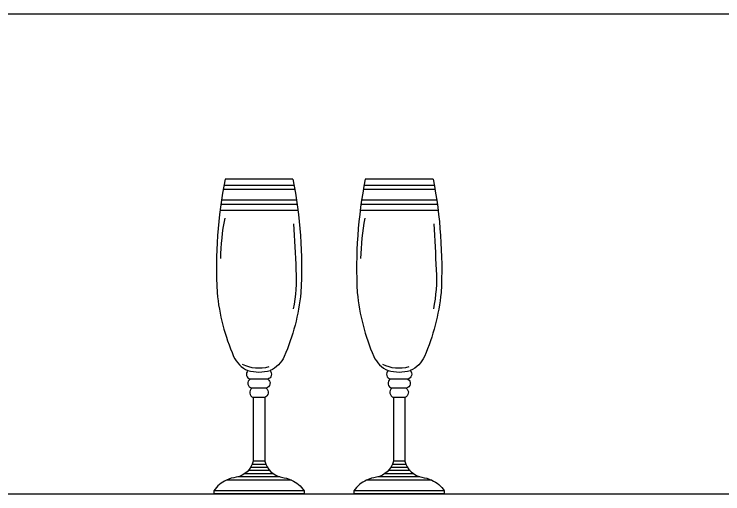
# Model space of a CAD drawing. Extents: x 363 to 3402, y 2599 to 6452.
# Drawn here: x 1672.9 to 2110.3, y 4199.2 to 4495.1 of the extents above; entities that cross this region are included whole.
import ezdxf

# ---------------------------------------------------------------- set-up
doc = ezdxf.new("R2010")
doc.units = 0
doc.header["$LTSCALE"] = 10
doc.header["$MEASUREMENT"] = 0
for name, color, linetype in [('3', 3, 'CONTINUOUS'), ('4', 4, 'CONTINUOUS'), ('TEXT', 3, 'CONTINUOUS')]:
    doc.layers.add(name, color=color, linetype=linetype)

# ---------------------------------------------------------------- blocks, each defined once
blk = doc.blocks.new('A$C46CD63E8')
at = {"layer": '3'}
for p, q in [((55.76, 192.2), (0, 192.2)), ((47.99, 185.68), (7.76, 185.68)), ((40.93, 183.74), (14.82, 183.74)), ((36.83, 181.8), (18.93, 181.8)), ((34.6, 179.85), (21.16, 179.85)), ((33.1, 177.91), (22.66, 177.91)), ((32.07, 175.97), (23.68, 175.97)), ((31.41, 174.03), (24.35, 174.03)), ((31.41, 134.75), (24.35, 134.75)), ((32.3, 128.94), (23.45, 128.94)), ((33.32, 123.31), (22.43, 123.31)), ((51.92, 19.42), (3.83, 19.42)), ((51.41, 15.54), (4.34, 15.54)), ((51.04, 12.95), (4.71, 12.95)), ((50.01, 6.47), (5.74, 6.47)), ((49.56, 3.88), (6.2, 3.88))]:
    blk.add_line(p, q, dxfattribs=at)
blk.add_lwpolyline([(49.24, 27.54, 0.004174), (50.73, 55.97, 0.065887), (49.03, 80.01, 0.065887)], format="xyb", dxfattribs=at)
for centre, radius, start, end in [((27.72, 94.79), 21.92, 73.6612, 116.9572), ((148.82, 51.78), 144.56, 181.1354, 191.0265)]:
    blk.add_arc(centre, radius, start, end, dxfattribs=at)
at = {"layer": '4'}
for p, q in [((55.76, 194.14), (0, 194.14)), ((48.83, 0), (6.93, 0))]:
    blk.add_line(p, q, dxfattribs=at)
for points in [[(7.76, 185.68, -0.131773), (0, 192.2), (0, 194.14)], [(47.99, 185.68, 0.131773), (55.76, 192.2), (55.76, 194.14)], [(12.23, 109.35, -0.183031), (21.03, 118.15, -0.571887), (22.43, 123.31, -0.657659), (23.45, 128.94, -0.575937), (24.35, 134.75), (24.35, 174.03, 0.284365), (13.91, 183.96, -0.081386), (7.82, 185.66, -0.081386)], [(43.52, 109.35, 0.183031), (34.73, 118.15, 0.571887), (33.32, 123.31, 0.657659), (32.3, 128.94, 0.575937), (31.41, 134.75), (31.41, 174.03, -0.284365), (41.84, 183.96, 0.081386), (47.94, 185.66, 0.081386)], [(6.93, 0, -0.061195), (2.01, 70.01, -0.076915), (12.23, 109.35, -0.020975)], [(48.83, 0, 0.061195), (53.74, 70.01, 0.076915), (43.52, 109.35, 0.020975)]]:
    blk.add_lwpolyline(points, format="xyb", dxfattribs=at)
blk.add_arc((27.88, 96.18), 23.02, 72.6799, 107.3201, dxfattribs=at)
blk = doc.blocks.new('45')
at = {"layer": '4', "xscale": -1, "rotation": 180}
blk.add_blockref('A$C46CD63E8', (-27.88, 194.14), dxfattribs=at)

msp = doc.modelspace()

# ---------------------------------------------------------------- linework, layer by layer
at = {"layer": '4'}
msp.add_line((817.92, 4199.21), (2217.92, 4199.21), dxfattribs=at)
at = {"layer": 'TEXT'}
msp.add_line((2959.11, 4495.13), (687.38, 4495.13), dxfattribs=at)

# ---------------------------------------------------------------- block references
for p in [(1823.98, 4199.21), (1910.5, 4199.21)]:
    msp.add_blockref('45', p, dxfattribs=at)

doc.saveas('drawing.dxf')
